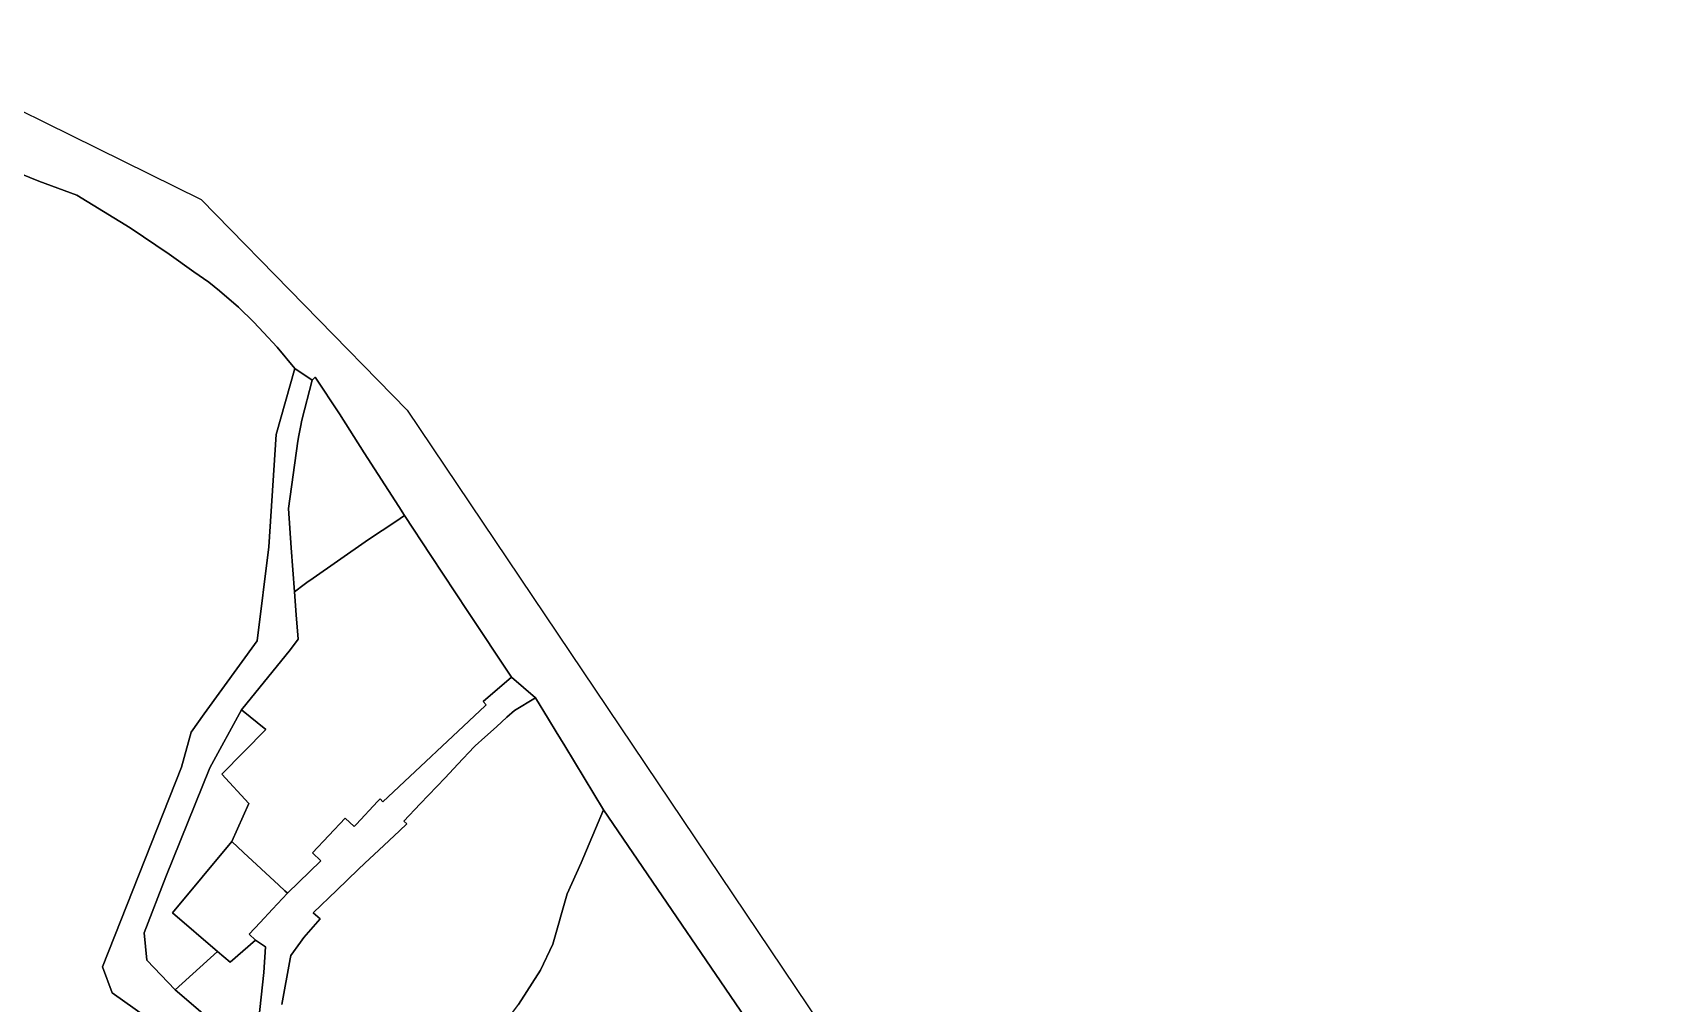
# Model space of a CAD drawing. Header units: inches. Extents: x 469561 to 471650, y 1000291 to 1003909.
# Drawn here: x 471252 to 471650.1, y 1000854.3 to 1001089.9 of the extents above; entities that cross this region are included whole.
import ezdxf

# ---------------------------------------------------------------- set-up
doc = ezdxf.new("R2010")
doc.units = ezdxf.units.IN
doc.header["$MEASUREMENT"] = 0
doc.layers.add('Gulele_10_08_New_Parcel', color=7, linetype='Continuous')

msp = doc.modelspace()

# ---------------------------------------------------------------- linework, layer by layer
at = {"layer": 'Gulele_10_08_New_Parcel'}
for points in [[(471210.7832, 1001089.9312), (471292.878, 1001049.4518), (471342.8864, 1000998.2741), (471650.0704, 1000541.6691), (471550.5929, 1000523.9353), (471546.8651, 1000523.2889), (471323.0086, 1000485.5633), (471314.7593, 1000483.8734), (471306.6488, 1000481.6092), (471298.7171, 1000478.7819), (471291.0031, 1000475.4052), (471283.545, 1000471.4959), (471276.3794, 1000467.0731), (471269.5416, 1000462.1588), (471211.4731, 1000417.2532)], [(471245.1593, 1001057.2793), (471253.4393, 1001053.8793), (471262.6893, 1001050.4793), (471275.6893, 1001042.5793), (471285.1593, 1001036.1793), (471291.1293, 1001031.8793), (471294.7193, 1001029.3793), (471297.3093, 1001027.2793), (471301.9393, 1001023.2793), (471305.6593, 1001019.6793), (471307.9891, 1001017.1948), (471311.3793, 1001013.5793), (471315.6293, 1001008.3793), (471311.0722, 1000992.4112), (471309.3212, 1000965.116), (471306.497, 1000942.2851), (471293.6187, 1000924.5404), (471290.4557, 1000920.1325), (471288.1398, 1000911.5991), (471268.9354, 1000863.1119), (471271.3077, 1000856.7826), (471279.3864, 1000851.0554), (471252.5699, 1000826.7976), (471240.647, 1000816.0123)], [(471432.0593, 1000840.3793), (471390.571, 1000901.2152), (471381.1639, 1000916.7687), (471379.0891, 1000920.1992), (471377.2479, 1000923.2434), (471374.0879, 1000928.4681), (471368.2081, 1000933.4711), (471357.6567, 1000949.434), (471348.6642, 1000963.0386), (471342.2796, 1000972.6977), (471340.8467, 1000974.9346), (471332.4991, 1000987.9661), (471326.4693, 1000997.3793), (471320.5898, 1001006.3413), (471319.8555, 1001005.5501), (471315.6293, 1001008.3793), (471311.3793, 1001013.5793), (471307.9891, 1001017.1948), (471305.6593, 1001019.6793), (471301.9393, 1001023.2793), (471297.3093, 1001027.2793), (471294.7193, 1001029.3793), (471291.1293, 1001031.8793), (471285.1593, 1001036.1793), (471275.6893, 1001042.5793), (471262.6893, 1001050.4793), (471253.4393, 1001053.8793), (471245.1593, 1001057.2793)], [(471279.3864, 1000851.0554), (471271.3077, 1000856.7826), (471268.9354, 1000863.1119), (471288.1398, 1000911.5991), (471290.4557, 1000920.1325), (471293.6187, 1000924.5404), (471306.497, 1000942.2851), (471309.3212, 1000965.116), (471311.0722, 1000992.4112), (471315.6293, 1001008.3793), (471319.8555, 1001005.5501), (471317.3041, 1000995.8631), (471316.9892, 1000994.1506), (471316.6272, 1000992.1818), (471316.3631, 1000990.7454), (471314.0842, 1000974.4189), (471314.7819, 1000964.8944), (471315.5682, 1000954.1608), (471315.9736, 1000948.6272), (471316.4093, 1000942.6793), (471314.5751, 1000940.2062), (471302.7177, 1000925.5737), (471295.0028, 1000911.4579), (471284.2709, 1000885.0103), (471279.018, 1000871.3909), (471279.6958, 1000864.7225), (471286.5617, 1000857.5462), (471296.104, 1000849.3795)], [(471306.7922, 1000849.7847), (471308.1323, 1000861.7464), (471308.485, 1000868.0271), (471306.082, 1000869.6191), (471304.5525, 1000871.0413), (471307.2166, 1000873.9064), (471310.1929, 1000877.1074), (471313.8338, 1000881.0231), (471321.9573, 1000888.8807), (471319.9234, 1000890.7941), (471327.8869, 1000899.2592), (471330.0591, 1000897.2157), (471330.5893, 1000897.7793), (471335.7375, 1000903.2389), (471336.3583, 1000903.8972), (471337.037, 1000903.1756), (471361.8232, 1000926.4866), (471362.0986, 1000926.7456), (471361.3793, 1000927.5793), (471368.2081, 1000933.4711), (471374.0879, 1000928.4681), (471368.9597, 1000925.3664), (471367.1344, 1000923.7248), (471364.5756, 1000921.4235), (471361.7682, 1000918.8987), (471359.4513, 1000916.8149), (471359.1893, 1000916.5793), (471355.1804, 1000912.326), (471352.1064, 1000909.0646), (471346.0932, 1000902.6848), (471342.1293, 1000898.4793), (471342.8054, 1000897.842), (471341.0564, 1000896.1948), (471336.0437, 1000891.474), (471332.6505, 1000888.2783), (471331.0313, 1000886.7287), (471325.8694, 1000881.7887), (471320.1085, 1000876.2755), (471321.8093, 1000874.7793), (471317.8168, 1000870.2408), (471317.011, 1000869.1277), (471314.6593, 1000865.8793), (471314.5021, 1000865.0417), (471312.463, 1000853.9883)], [(471312.463, 1000853.9883), (471314.5021, 1000865.0417), (471314.6593, 1000865.8793), (471317.011, 1000869.1277), (471317.8168, 1000870.2408), (471321.8093, 1000874.7793), (471320.1085, 1000876.2755), (471325.8694, 1000881.7887), (471331.0313, 1000886.7287), (471332.6505, 1000888.2783), (471336.0437, 1000891.474), (471341.0564, 1000896.1948), (471342.8054, 1000897.842), (471342.1293, 1000898.4793), (471346.0932, 1000902.6848), (471352.1064, 1000909.0646), (471355.1804, 1000912.326), (471359.1893, 1000916.5793), (471359.4513, 1000916.8149), (471361.7682, 1000918.8987), (471364.5756, 1000921.4235), (471367.1344, 1000923.7248), (471368.9597, 1000925.3664), (471374.0879, 1000928.4681), (471377.2479, 1000923.2434), (471379.0891, 1000920.1992), (471381.1639, 1000916.7687), (471390.571, 1000901.2152), (471385.1893, 1000888.3793), (471381.7493, 1000880.8793), (471378.2908, 1000868.6432), (471375.3222, 1000862.3528), (471369.9693, 1000853.9793)]]:
    msp.add_lwpolyline(points, dxfattribs=at)
for points in [[(471314.0842, 1000974.4189), (471316.3631, 1000990.7454), (471316.6272, 1000992.1818), (471316.9892, 1000994.1506), (471317.3041, 1000995.8631), (471319.8555, 1001005.5501), (471320.5898, 1001006.3413), (471326.4693, 1000997.3793), (471332.4991, 1000987.9661), (471340.8467, 1000974.9346), (471342.2796, 1000972.6977), (471340.1643, 1000971.2912), (471333.5293, 1000966.8793), (471319.2451, 1000956.9141), (471318.9013, 1000956.6743), (471317.938, 1000955.9479), (471315.5682, 1000954.1608), (471314.7819, 1000964.8944)], [(471297.9317, 1000909.8918), (471308.6239, 1000920.7877), (471302.7177, 1000925.5737), (471314.5751, 1000940.2062), (471316.4093, 1000942.6793), (471315.9736, 1000948.6272), (471315.5682, 1000954.1608), (471317.938, 1000955.9479), (471318.9013, 1000956.6743), (471319.2451, 1000956.9141), (471333.5293, 1000966.8793), (471340.1643, 1000971.2912), (471342.2796, 1000972.6977), (471348.6642, 1000963.0386), (471357.6567, 1000949.434), (471368.2081, 1000933.4711), (471361.3793, 1000927.5793), (471362.0986, 1000926.7456), (471361.8232, 1000926.4866), (471337.037, 1000903.1756), (471336.3583, 1000903.8972), (471335.7375, 1000903.2389), (471330.5893, 1000897.7793), (471330.0591, 1000897.2157), (471327.8869, 1000899.2592), (471319.9234, 1000890.7941), (471321.9573, 1000888.8807), (471313.8338, 1000881.0231), (471313.2375, 1000881.5767), (471311.7786, 1000882.9312), (471303.1803, 1000890.9139), (471300.3093, 1000893.5793), (471304.4489, 1000902.7636)], [(471279.018, 1000871.3909), (471284.2709, 1000885.0103), (471295.0028, 1000911.4579), (471302.7177, 1000925.5737), (471308.6239, 1000920.7877), (471297.9317, 1000909.8918), (471304.4489, 1000902.7636), (471300.3093, 1000893.5793), (471285.9093, 1000876.2793), (471296.8793, 1000866.8793), (471286.5617, 1000857.5462), (471279.6958, 1000864.7225)], [(471364.5659, 1000846.8409), (471369.8055, 1000853.763), (471369.9693, 1000853.9793), (471375.3222, 1000862.3528), (471378.2908, 1000868.6432), (471381.7493, 1000880.8793), (471385.1893, 1000888.3793), (471390.571, 1000901.2152), (471432.0593, 1000840.3793), (471401.8393, 1000820.3793), (471397.4693, 1000817.5793), (471387.9442, 1000810.9854), (471385.8075, 1000814.2625), (471385.2981, 1000815.0437), (471382.5328, 1000819.2849), (471379.9549, 1000823.2386), (471374.9306, 1000830.9444), (471374.235, 1000832.0113), (471372.3728, 1000834.8674), (471368.2567, 1000841.1804)], [(471285.9093, 1000876.2793), (471300.3093, 1000893.5793), (471303.1803, 1000890.9139), (471311.7786, 1000882.9312), (471313.2375, 1000881.5767), (471313.8338, 1000881.0231), (471310.1929, 1000877.1074), (471307.2166, 1000873.9064), (471304.5525, 1000871.0413), (471306.082, 1000869.6191), (471299.9118, 1000864.2993), (471296.8793, 1000866.8793)], [(471275.7464, 1000819.6452), (471284.2424, 1000825.8706), (471296.6688, 1000834.4604), (471298.8152, 1000842.4851), (471296.104, 1000849.3795), (471286.5617, 1000857.5462), (471296.8793, 1000866.8793), (471299.9118, 1000864.2993), (471306.082, 1000869.6191), (471308.485, 1000868.0271), (471308.1323, 1000861.7464), (471306.7922, 1000849.7847), (471305.5931, 1000835.6707), (471306.2279, 1000830.2015), (471307.7797, 1000820.6745), (471310.765, 1000807.3375), (471308.9358, 1000808.8783), (471307.0149, 1000810.4963), (471296.7735, 1000819.1227), (471293.4148, 1000821.9518), (471291.2742, 1000823.7549), (471280.2611, 1000821.8044)]]:
    msp.add_lwpolyline(points, close=True, dxfattribs=at)

doc.saveas('drawing.dxf')
